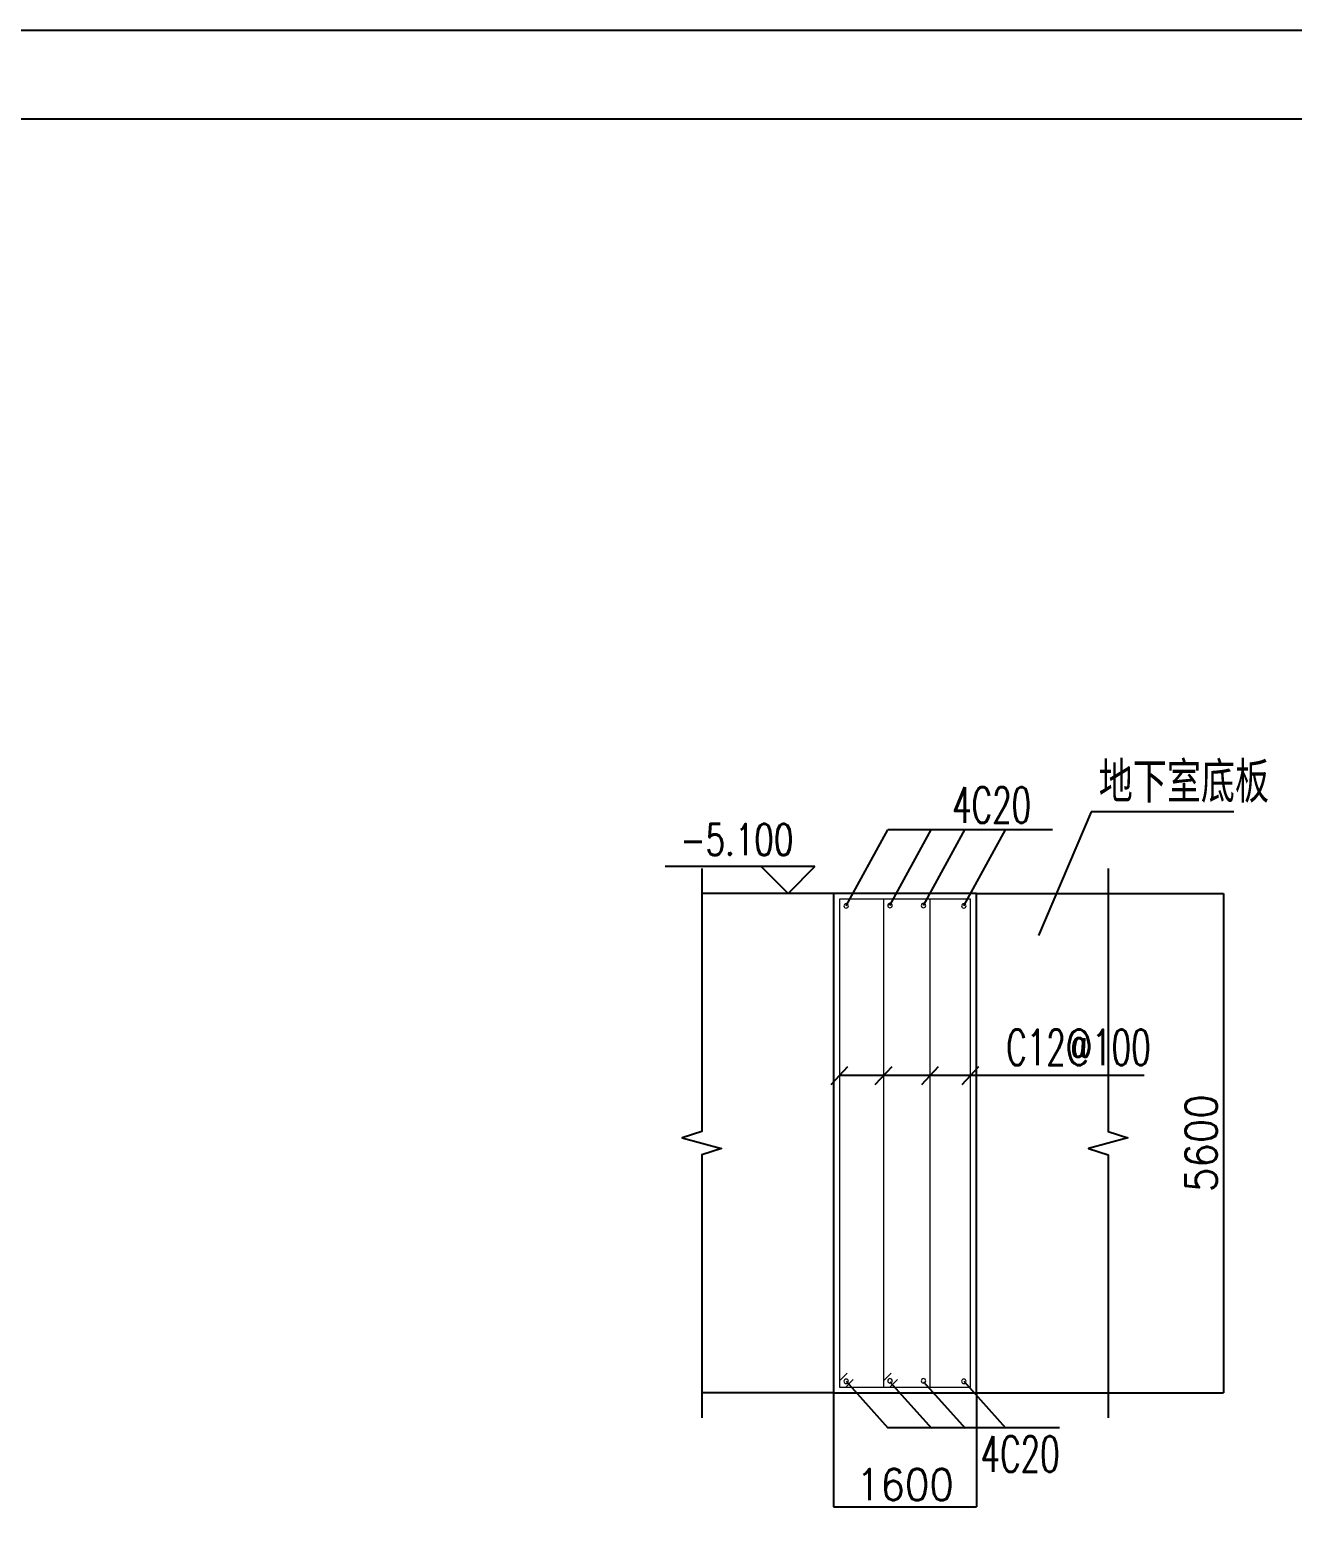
# Model space of a CAD drawing. Extents: x 628064 to 789462, y -248497 to 145317.
# Drawn here: x 714656 to 728817, y -129751 to -112901 of the extents above; entities that cross this region are included whole.
import ezdxf

# ---------------------------------------------------------------- set-up
doc = ezdxf.new("R2010")
doc.units = 0
doc.header["$LTSCALE"] = 100
for name, color, linetype in [('DIM', 3, 'Continuous'), ('dtq', 7, 'Continuous'), ('LINE', 3, 'Continuous'), ('THIN', 7, 'Continuous'), ('tk', 7, 'Continuous')]:
    doc.layers.add(name, color=color, linetype=linetype)
doc.layers.add('REIN', color=6, linetype='Continuous', lineweight=18)
doc.styles.get("Standard").update_dxf_attribs({"font": 'standard'})
doc.dimstyles.get("Standard").update_dxf_attribs({"dimtxt": 351, "dimasz": 0.18, "dimexe": 0.18, "dimexo": 0.0625, "dimgap": 0.09, "dimtad": 0, "dimtoh": 1, "dimdec": 0, "dimzin": 0, "dimdsep": 46, "dimcen": 0.09, "dimadec": 0, "dimazin": 0, "dimtfac": 1, "dimtdec": 4, "dimtofl": 0, "dimtmove": 0, "dimatfit": 3, "dimfxl": 250, "dimtolj": 1, "dimtzin": 0, "dimarcsym": 0})

# ---------------------------------------------------------------- blocks, each defined once
blk = doc.blocks.new('*D95')
at = {"layer": 'DIM', "color": 0, "linetype": 'ByBlock', "lineweight": -2}
for p, q in [((723666.5418482461, -128180.7590943205), (723666.5418482461, -129458.4676721117)), ((725266.5418482462, -128180.7590943205), (725266.5418482462, -129458.4676721117)), ((723666.5418482461, -129458.2876721117), (725266.5418482462, -129458.2876721117))]:
    blk.add_line(p, q, dxfattribs=at)
for points in [[(723666.5418482461, -129458.2876721117), (723666.7218482462, -129458.2576996163), (723666.7218482462, -129458.3176446071)], [(725266.5418482462, -129458.2876721117), (725266.3618482462, -129458.3176446071), (725266.3618482462, -129458.2576996163)]]:
    blk.add_solid(points, dxfattribs=at)
at = {"layer": 'DIM', "color": 0, "linetype": 'Continuous', "lineweight": -2, "insert": (724466.5418482461, -129208.2876721116), "char_height": 351, "width": 801.4499999999991, "attachment_point": 5}
blk.add_mtext('1600', dxfattribs=at)
blk = doc.blocks.new('*D513')
at = {"layer": 'DIM', "color": 0, "linetype": 'ByBlock', "lineweight": -2}
for p, q in [((726744.5288052252, -122580.6965943205), (728038.2693053941, -122580.6965943205)), ((728038.0893053941, -122580.6965943205), (728038.0893053941, -128180.6965943205)), ((726744.5288052252, -128180.6965943205), (728038.2693053941, -128180.6965943205))]:
    blk.add_line(p, q, dxfattribs=at)
for points in [[(728038.0893053941, -122580.6965943205), (728038.1192778895, -122580.8765943205), (728038.0593328987, -122580.8765943205)], [(728038.0893053941, -128180.6965943205), (728038.0593328987, -128180.5165943205), (728038.1192778895, -128180.5165943205)]]:
    blk.add_solid(points, dxfattribs=at)
at = {"layer": 'DIM', "color": 0, "linetype": 'Continuous', "lineweight": -2, "insert": (727788.0893053943, -125380.6965943204), "char_height": 351, "width": 906.7499999999995, "attachment_point": 5, "rotation": 90}
blk.add_mtext('5600', dxfattribs=at)

msp = doc.modelspace()

# ---------------------------------------------------------------- linework, layer by layer
for p, q in [((723806.3097441745, -122721.1277619269), (724273.1352662443, -121866.1380570577)), ((726119.9379367238, -121866.1380570577), (724273.1352662443, -121866.1380570577)), ((724298.2285873676, -122716.5556210123), (724765.0541094373, -121861.5659161431)), ((724673.4607418758, -122716.5556210123), (725140.2862639457, -121861.5659161431)), ((725126.483694809, -122721.1277619269), (725593.3092168787, -121866.1380570577)), ((723637.0529783011, -124724.5949213481), (723826.0307181914, -124520.5411248577)), ((727147.2197205025, -124622.5680231029), (723731.5418482461, -124622.5680231029)), ((724132.7686024999, -124724.5949213481), (724321.7463423902, -124520.5411248577)), ((724653.8536909311, -124724.5949213481), (724842.8314308213, -124520.5411248577)), ((725107.0529783011, -124724.5949213481), (725296.0307181914, -124520.5411248577)), ((723806.3097441745, -128050.5135305973), (724273.1352662443, -128571.9630537657)), ((724298.2285873676, -128055.0856715119), (724765.0541094373, -128576.5351946803)), ((724673.4607418758, -128055.0856715119), (725140.2862639457, -128576.5351946803)), ((725126.483694809, -128050.5135305973), (725593.3092168787, -128571.9630537657)), ((726197.3535746868, -128571.9630537657), (724273.1352662443, -128571.9630537657))]:
    msp.add_line(p, q)
at = {"layer": 'dtq'}
msp.add_line((728153.2415383598, -121664.3568944532), (726554.6094773803, -121664.3568944532), dxfattribs=at)
at = {"layer": 'LINE'}
for p, q in [((723455.3425071972, -122280.6965943205), (721778.5597244253, -122280.6965943205)), ((722855.3425071972, -122280.6965943205), (723155.3425071972, -122580.6965943205)), ((723455.3425071972, -122280.6965943205), (723155.3425071972, -122580.6965943205))]:
    msp.add_line(p, q, dxfattribs=at)
at = {"layer": 'REIN'}
for points in [[(723816.3946619886, -127960.1331024595), (723731.5418482461, -128044.9859162018), (723731.5418482461, -128115.6965943205), (725201.5418482462, -128115.6965943205), (725201.5418482462, -122645.6965943205), (723731.5418482461, -122645.6965943205), (723731.5418482461, -128115.6965943205), (723802.2525263649, -128115.6965943205), (723887.1053401073, -128030.8437805781)], [(724312.1102861874, -127960.1331024595), (724227.2574724451, -128044.9859162018), (724227.2574724451, -128115.6965943204), (724748.3425608763, -128115.6965943204), (724748.3425608763, -122645.6965943205), (724227.2574724451, -122645.6965943205), (724227.2574724451, -128115.6965943204), (724297.9681505637, -128115.6965943204), (724382.8209643061, -128030.8437805781)]]:
    msp.add_lwpolyline(points, dxfattribs=at)
for points in [[(723781.3097441744, -122721.1277619269, 0.9999999999999999), (723831.3097441746, -122721.1277619269, 0.9999999999999999)], [(724273.2285873675, -122716.5556210123, 0.9999999999999999), (724323.2285873675, -122716.5556210123, 0.9999999999999999)], [(724648.4607418759, -122716.5556210123, 0.9999999999999999), (724698.4607418759, -122716.5556210123, 0.9999999999999999)], [(725101.4836948089, -122721.1277619269, 0.9999999999999999), (725151.4836948089, -122721.1277619269, 0.9999999999999999)], [(723781.3097441744, -128050.5135305973, 0.9999999999999999), (723831.3097441746, -128050.5135305973, 0.9999999999999999)], [(724273.2285873675, -128045.9413896827, 0.9999999999999999), (724323.2285873675, -128045.9413896827, 0.9999999999999999)], [(724648.4607418759, -128045.9413896827, 0.9999999999999999), (724698.4607418759, -128045.9413896827, 0.9999999999999999)], [(725101.4836948089, -128050.5135305973, 0.9999999999999999), (725151.4836948089, -128050.5135305973, 0.9999999999999999)]]:
    msp.add_lwpolyline(points, format="xyb", close=True, dxfattribs=at)
at = {"layer": 'THIN'}
for p, q in [((726554.6094773803, -121664.3568944532), (725963.0855316482, -123052.0992418411)), ((723666.5418482461, -122580.6965943205), (722188.6173912672, -122580.6965943205)), ((725266.5418482462, -122580.6965943205), (726744.4663052252, -122580.6965943205)), ((723666.5418482461, -128180.6965943205), (722188.6173912672, -128180.6965943205)), ((725266.5418482462, -128180.6965943205), (726744.4663052252, -128180.6965943205))]:
    msp.add_line(p, q, dxfattribs=at)
for points in [[(722188.6173912672, -122300.6965943205), (722188.6173912672, -125250.6965943205), (721968.6173912672, -125320.6965943205), (722408.6173912673, -125440.6965943205), (722188.6173912672, -125510.6965943205), (722188.6173912672, -128460.6965943205)], [(726744.4663052252, -122300.6965943205), (726744.4663052252, -125250.6965943205), (726964.466305225, -125320.6965943205), (726524.466305225, -125440.6965943205), (726744.4663052252, -125510.6965943205), (726744.4663052252, -128460.6965943205)]]:
    msp.add_lwpolyline(points, dxfattribs=at)
msp.add_lwpolyline([(723666.5418482461, -122580.6965943205), (723666.5418482459, -128180.6965943204), (725266.5418482462, -128180.6965943205), (725266.5418482462, -122580.6965943205)], close=True, dxfattribs=at)
at = {"layer": 'tk', "color": 5}
msp.add_lwpolyline([(657905.8456291882, -172301.2088164415), (657905.8456291882, -112901.2088164415), (742005.8456291882, -112901.2088164415), (742005.8456291882, -172301.2088164415)], close=True, dxfattribs=at)
at = {"layer": 'tk'}
msp.add_lwpolyline([(660405.8456291882, -171301.2088164415), (741005.8456291881, -171301.2088164415), (741005.8456291881, -113901.2088164415), (660405.8456291882, -113901.2088164415)], close=True, dxfattribs=at)

# ---------------------------------------------------------------- texts
at = {"width": 0.7}
for s, p in [('地下室底板', (726638.9872898054, -121518.4299863192)), ('4C20', (724996.0381484024, -121789.9942141271)), ('C12@100', (725602.8179648402, -124506.7656275329)), ('4C20', (725314.5523265369, -129065.8245158805))]:
    msp.add_text(s, height=400, dxfattribs=at).set_placement(p)
at = {"layer": 'LINE', "width": 0.8}
msp.add_text('-5.100', height=350, dxfattribs=at).set_placement((721946.700653705, -122151.7391541213))

# ---------------------------------------------------------------- dimensions: what is measured, and where the dimension line sits
at = {"layer": 'DIM'}
dim = msp.add_linear_dim(base=(728038.0893053941, -128180.6965943205), p1=(726744.4663052252, -122580.6965943205), p2=(726744.4663052252, -128180.6965943205), angle=90, dimstyle='Standard', dxfattribs=at)
dim.commit()
dim.dimension.update_dxf_attribs({"geometry": '*D513', "text_midpoint": (727788.0893053943, -125380.6965943204)})
dim = msp.add_linear_dim(base=(725266.5418482462, -129458.2876721117), p1=(723666.5418482461, -128180.6965943205), p2=(725266.5418482462, -128180.6965943205), dimstyle='Standard', dxfattribs=at)
dim.commit()
dim.dimension.update_dxf_attribs({"geometry": '*D95', "text_midpoint": (724466.5418482461, -129208.2876721116)})

doc.saveas('drawing.dxf')
